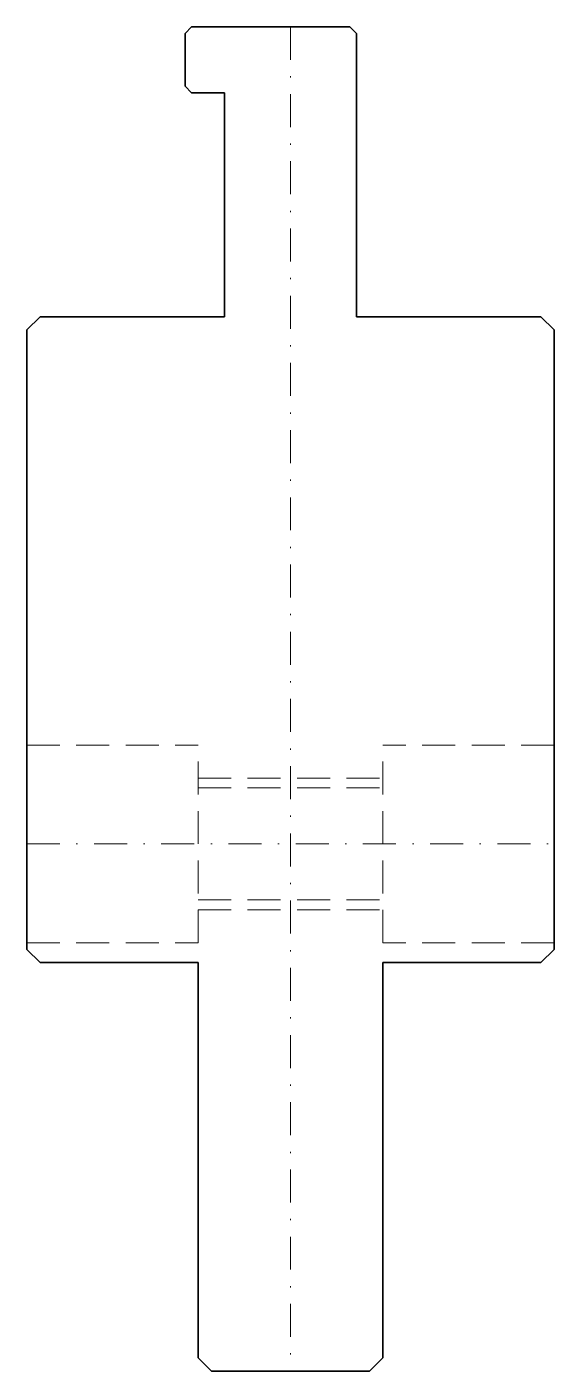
# Model space of a CAD drawing. Header units: millimetres. Extents: x -20 to 20, y 0 to 102.
import ezdxf

# ---------------------------------------------------------------- set-up
doc = ezdxf.new("R2010")
doc.units = ezdxf.units.MM
doc.header["$LTSCALE"] = 5
for name, pattern in [('AUSGEZOGEN', [0]), ('DASHDOT', [1, 0.5, -0.25, 0, -0.25]), ('DASHED', [0.75, 0.5, -0.25])]:
    doc.linetypes.add(name, pattern=pattern)
doc.layers.add('2', color=7, linetype='Continuous')

msp = doc.modelspace()

# ---------------------------------------------------------------- linework, layer by layer
at = {"layer": '2', "color": 7, "linetype": 'AUSGEZOGEN', "lineweight": 35}
for p, q in [((-7.5, 102), (-8, 101.5)), ((4.5, 102), (-7.5, 102)), ((5, 101.5), (4.5, 102)), ((-8, 101.5), (-8, 97.5)), ((5, 80), (5, 101.5)), ((-8, 97.5), (-7.5, 97)), ((-7.5, 97), (-5, 97)), ((-5, 97), (-5, 80)), ((-19, 80), (-20, 79)), ((-5, 80), (-19, 80)), ((19, 80), (5, 80)), ((20, 79), (19, 80)), ((-20, 79), (-20, 32)), ((20, 32), (20, 79)), ((-20, 32), (-19, 31)), ((19, 31), (20, 32)), ((-19, 31), (-7, 31)), ((-7, 31), (-7, 1)), ((7, 1), (7, 31)), ((7, 31), (19, 31)), ((-7, 1), (-6, 0)), ((-6, 0), (6, 0)), ((6, 0), (7, 1))]:
    msp.add_line(p, q, dxfattribs=at)
at = {"layer": '2', "color": 7, "linetype": 'DASHDOT', "lineweight": 18}
for p, q in [((0, 102), (0, 0)), ((-20, 40), (20, 40))]:
    msp.add_line(p, q, dxfattribs=at)
at = {"layer": '2', "color": 7, "linetype": 'DASHED', "lineweight": 18}
for p, q in [((-20, 47.5), (-7, 47.5)), ((-7, 32.5), (-7, 47.5)), ((7, 32.5), (7, 47.5)), ((20, 47.5), (7, 47.5)), ((-7, 45), (7, 45)), ((-7, 44.25), (7, 44.25)), ((-7, 35.75), (7, 35.75)), ((-7, 35), (7, 35)), ((-20, 32.5), (-7, 32.5)), ((20, 32.5), (7, 32.5))]:
    msp.add_line(p, q, dxfattribs=at)

doc.saveas('drawing.dxf')
